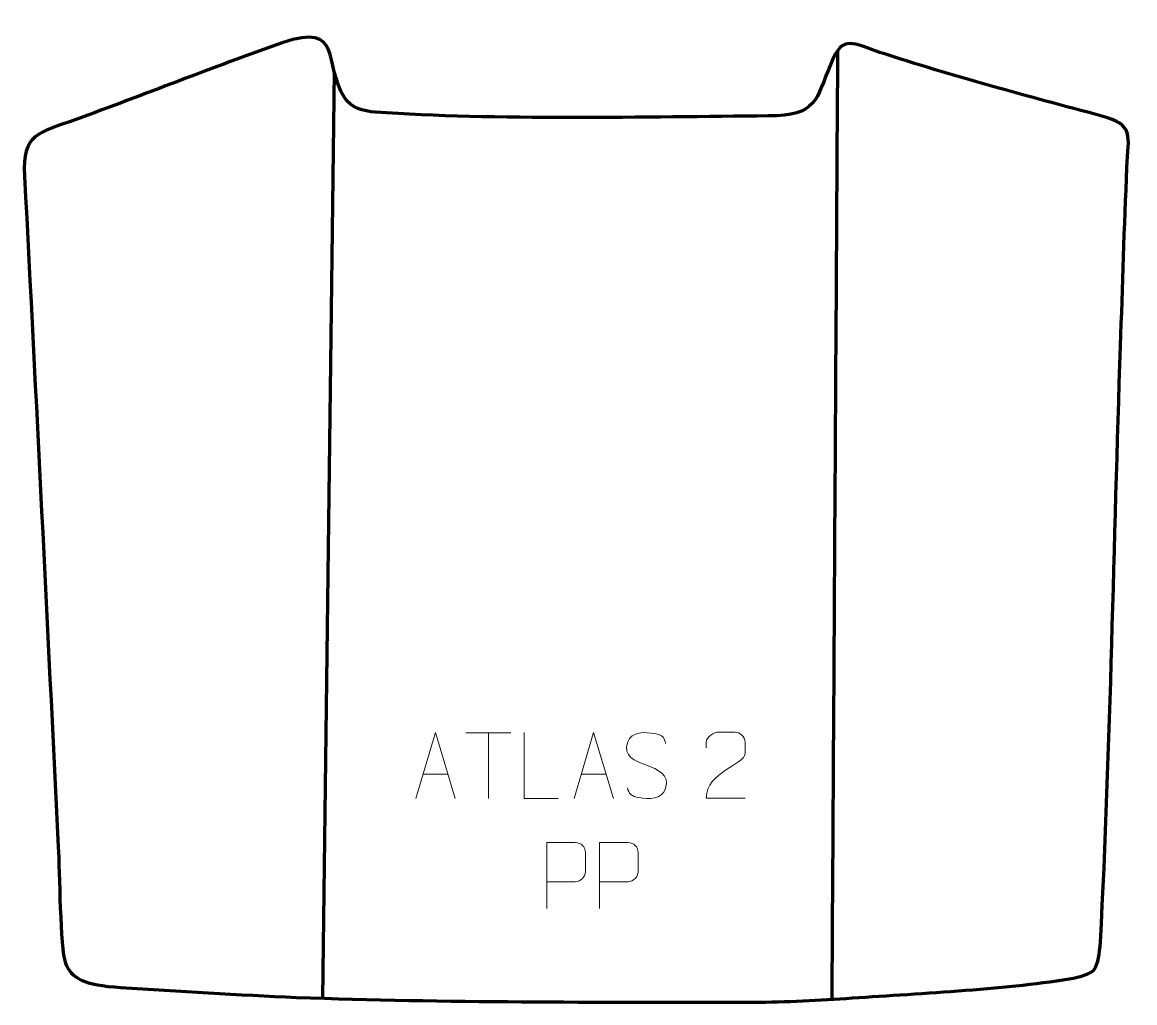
# Model space of a CAD drawing. Header units: millimetres. Extents: x -255 to 167, y -455 to -84.
import ezdxf

# ---------------------------------------------------------------- set-up
doc = ezdxf.new("R2010")
doc.units = ezdxf.units.MM
doc.header["$MEASUREMENT"] = 0
for name, color, linetype in [('layer 1', 7, 'Continuous'), ('layer 2', 7, 'Continuous'), ('layer 3', 7, 'Continuous')]:
    doc.layers.add(name, color=color, linetype=linetype)

msp = doc.modelspace()

# ---------------------------------------------------------------- linework, layer by layer
at = {"layer": 'layer 1', "color": 250, "lineweight": 9}
for points, knots in [([(-105.7282, -377.8743), (-105.7282, -377.8743), (-98.3572, -352.9208), (-98.3572, -352.9208), (-98.3572, -352.9208), (-98.3572, -352.9208), (-90.7873, -377.8743), (-90.7873, -377.8743)], [0, 0, 0, 0, 0.33333333, 0.33333333, 0.33333333, 0.33333333, 1, 1, 1, 1]), ([(-51.7832, -377.8744), (-51.7832, -377.8744), (-64.7323, -377.8744), (-64.7323, -377.8744), (-64.7323, -377.8744), (-64.7323, -377.8744), (-64.7323, -352.9208), (-64.7323, -352.9208)], [0, 0, 0, 0, 0.33333333, 0.33333333, 0.33333333, 0.33333333, 1, 1, 1, 1]), ([(-45.7282, -377.8743), (-45.7282, -377.8743), (-38.3572, -352.9208), (-38.3572, -352.9208), (-38.3572, -352.9208), (-38.3572, -352.9208), (-30.7873, -377.8743), (-30.7873, -377.8743)], [0, 0, 0, 0, 0.33333333, 0.33333333, 0.33333333, 0.33333333, 1, 1, 1, 1]), ([(-18.2523, -365.2237), (-22.5006, -363.7533), (-27.4087, -361.9575), (-25.4036, -356.4372), (-25.4036, -356.4372), (-23.9001, -352.2973), (-18.6865, -352.6858), (-15.0829, -353.2869), (-15.0829, -353.2869), (-12.2223, -353.7641), (-11.3576, -354.9773), (-11.047, -357.0614)], [0, 0, 0, 0, 0.25, 0.25, 0.25, 0.25, 0.5, 0.5, 0.5, 0.5, 1, 1, 1, 1]), ([(19.1191, -377.7108), (14.2047, -377.7105), (9.2903, -377.7105), (4.3762, -377.7108), (4.3762, -377.7108), (4.3762, -367.7785), (19.0272, -365.1373), (19.1191, -360.827), (19.1191, -360.827), (19.1188, -359.4029), (19.1188, -357.9792), (19.1191, -356.5559), (19.1191, -356.5559), (19.1022, -354.4788), (16.9794, -352.754), (15.3084, -352.7367), (15.3084, -352.7367), (13.2352, -352.7371), (11.1623, -352.7371), (9.0899, -352.7367), (9.0899, -352.7367), (7.2678, -352.7202), (4.4431, -354.5123), (4.3762, -356.6059), (4.3762, -356.6059), (4.3762, -356.6059), (4.3762, -358.6607), (4.3762, -358.6607)], [0, 0, 0, 0, 0.125, 0.125, 0.125, 0.125, 0.25, 0.25, 0.25, 0.25, 0.375, 0.375, 0.375, 0.375, 0.5, 0.5, 0.5, 0.5, 0.625, 0.625, 0.625, 0.625, 0.75, 0.75, 0.75, 0.75, 1, 1, 1, 1]), ([(-18.2523, -365.2238), (-14.2337, -366.8705), (-9.2042, -368.7588), (-11.0382, -374.1191), (-11.0382, -374.1191), (-12.498, -378.3855), (-17.4088, -378.1288), (-21.1349, -377.5741), (-21.1349, -377.5741), (-23.8849, -377.1643), (-25.1058, -375.9508), (-25.4838, -373.8386)], [0, 0, 0, 0, 0.25, 0.25, 0.25, 0.25, 0.5, 0.5, 0.5, 0.5, 1, 1, 1, 1]), ([(-56.1146, -419.5852), (-56.1146, -419.5852), (-56.1146, -394.6316), (-56.1146, -394.6316), (-56.1146, -394.6316), (-52.5196, -394.6316), (-48.9243, -394.6316), (-45.3289, -394.6316), (-45.3289, -394.6316), (-43.0037, -394.6695), (-41.4463, -396.1596), (-41.4505, -398.5257), (-41.4505, -398.5257), (-41.4509, -400.5614), (-41.4509, -403.6207), (-41.4505, -405.6567), (-41.4505, -405.6567), (-41.457, -407.5321), (-43.2692, -409.474), (-45.2788, -409.4931), (-45.2788, -409.4931), (-45.2788, -409.4931), (-56.1146, -409.4931), (-56.1146, -409.4931)], [0, 0, 0, 0, 0.14285714, 0.14285714, 0.14285714, 0.14285714, 0.28571429, 0.28571429, 0.28571429, 0.28571429, 0.42857143, 0.42857143, 0.42857143, 0.42857143, 0.57142857, 0.57142857, 0.57142857, 0.57142857, 0.71428571, 0.71428571, 0.71428571, 0.71428571, 1, 1, 1, 1]), ([(-36.1146, -419.5852), (-36.1146, -419.5852), (-36.1146, -394.6316), (-36.1146, -394.6316), (-36.1146, -394.6316), (-32.5196, -394.6316), (-28.9243, -394.6316), (-25.3289, -394.6316), (-25.3289, -394.6316), (-23.0037, -394.6695), (-21.4463, -396.1596), (-21.4505, -398.5257), (-21.4505, -398.5257), (-21.4509, -400.5614), (-21.4509, -403.6207), (-21.4505, -405.6567), (-21.4505, -405.6567), (-21.457, -407.5321), (-23.2692, -409.474), (-25.2788, -409.4931), (-25.2788, -409.4931), (-25.2788, -409.4931), (-36.1146, -409.4931), (-36.1146, -409.4931)], [0, 0, 0, 0, 0.14285714, 0.14285714, 0.14285714, 0.14285714, 0.28571429, 0.28571429, 0.28571429, 0.28571429, 0.42857143, 0.42857143, 0.42857143, 0.42857143, 0.57142857, 0.57142857, 0.57142857, 0.57142857, 0.71428571, 0.71428571, 0.71428571, 0.71428571, 1, 1, 1, 1])]:
    msp.add_open_spline(points, degree=3, knots=knots, dxfattribs=at)
for points in [[(-86.7513, -352.9443), (-86.7513, -352.9443), (-69.7641, -352.9443), (-69.7641, -352.9443)], [(-78.2575, -377.8743), (-78.2575, -377.8743), (-78.2575, -352.9208), (-78.2575, -352.9208)], [(-103.0056, -368.6249), (-103.0056, -368.6249), (-93.5099, -368.6249), (-93.5099, -368.6249)], [(-43.0056, -368.6249), (-43.0056, -368.6249), (-33.5099, -368.6249), (-33.5099, -368.6249)]]:
    msp.add_open_spline(points, degree=3, dxfattribs=at)
at = {"layer": 'layer 2', "color": 142, "lineweight": 158}
for points in [[(54.1658, -94.4496), (53.4403, -214.305), (52.715, -334.1604), (51.9896, -454.016)], [(-136.6796, -102.3807), (-136.6796, -102.3807), (-141.1558, -453.6106), (-141.1558, -453.6106)]]:
    msp.add_open_spline(points, degree=3, dxfattribs=at)
at = {"layer": 'layer 3', "color": 242, "lineweight": 158}
msp.add_open_spline([(-241.3567, -396.2491), (-245.5493, -311.5096), (-249.703, -226.6697), (-254.1687, -141.9504), (-254.1687, -141.9504), (-255.0233, -125.7379), (-248.8807, -125.6652), (-235.0071, -120.6291), (-235.0071, -120.6291), (-208.7846, -111.0808), (-182.7472, -100.7642), (-156.4884, -91.404), (-156.4884, -91.404), (-132.8503, -83.6465), (-141.1062, -99.2861), (-132.7775, -112.203), (-132.7775, -112.203), (-130.2597, -116.1079), (-125.8159, -117.4002), (-121.0051, -117.7388), (-121.0051, -117.7388), (-76.5233, -120.869), (-17.4721, -119.5588), (27.8829, -119.1646), (27.8829, -119.1646), (46.5522, -119.0023), (45.8846, -113.2524), (51.7006, -99.096), (51.7006, -99.096), (56.1984, -88.1481), (60.2116, -91.7399), (70.2681, -95.0708), (70.2681, -95.0708), (98.1894, -104.2052), (126.0145, -111.5972), (154.3444, -119.2023), (154.3444, -119.2023), (166.8865, -122.5691), (164.4611, -126.4604), (163.9244, -138.6979), (163.9244, -138.6979), (162.9403, -161.1376), (162.2919, -183.8506), (161.4908, -206.3253), (161.4908, -206.3253), (158.9191, -281.3634), (157.7487, -357.4518), (153.8994, -432.3229), (153.8994, -432.3229), (153.5537, -437.0598), (152.8665, -440.2415), (151.7267, -442.3884), (151.7267, -442.3884), (150.6875, -444.3459), (146.3619, -445.5315), (141.9704, -446.2495), (141.9704, -446.2495), (116.834, -450.3589), (83.2587, -451.8332), (57.3818, -453.6559), (57.3818, -453.6559), (44.9853, -454.529), (32.4647, -455.1098), (19.6248, -455.1023), (19.6248, -455.1023), (-36.881, -455.0695), (-94.5399, -455.3167), (-150.9545, -453.2796), (-150.9545, -453.2796), (-173.1529, -452.388), (-195.5428, -450.7554), (-217.7588, -449.496), (-217.7588, -449.496), (-231.43, -448.721), (-236.6361, -445.9202), (-238.6481, -440.2542), (-238.6481, -440.2542), (-240.6638, -434.5774), (-240.8901, -405.1158), (-241.3567, -396.2491)], degree=3, knots=[0, 0, 0, 0, 0.04761905, 0.04761905, 0.04761905, 0.04761905, 0.0952381, 0.0952381, 0.0952381, 0.0952381, 0.14285714, 0.14285714, 0.14285714, 0.14285714, 0.19047619, 0.19047619, 0.19047619, 0.19047619, 0.23809524, 0.23809524, 0.23809524, 0.23809524, 0.28571429, 0.28571429, 0.28571429, 0.28571429, 0.33333333, 0.33333333, 0.33333333, 0.33333333, 0.38095238, 0.38095238, 0.38095238, 0.38095238, 0.42857143, 0.42857143, 0.42857143, 0.42857143, 0.47619048, 0.47619048, 0.47619048, 0.47619048, 0.52380952, 0.52380952, 0.52380952, 0.52380952, 0.57142857, 0.57142857, 0.57142857, 0.57142857, 0.61904762, 0.61904762, 0.61904762, 0.61904762, 0.66666667, 0.66666667, 0.66666667, 0.66666667, 0.71428571, 0.71428571, 0.71428571, 0.71428571, 0.76190476, 0.76190476, 0.76190476, 0.76190476, 0.80952381, 0.80952381, 0.80952381, 0.80952381, 0.85714286, 0.85714286, 0.85714286, 0.85714286, 0.9047619, 0.9047619, 0.9047619, 0.9047619, 1, 1, 1, 1], dxfattribs=at)

doc.saveas('drawing.dxf')
